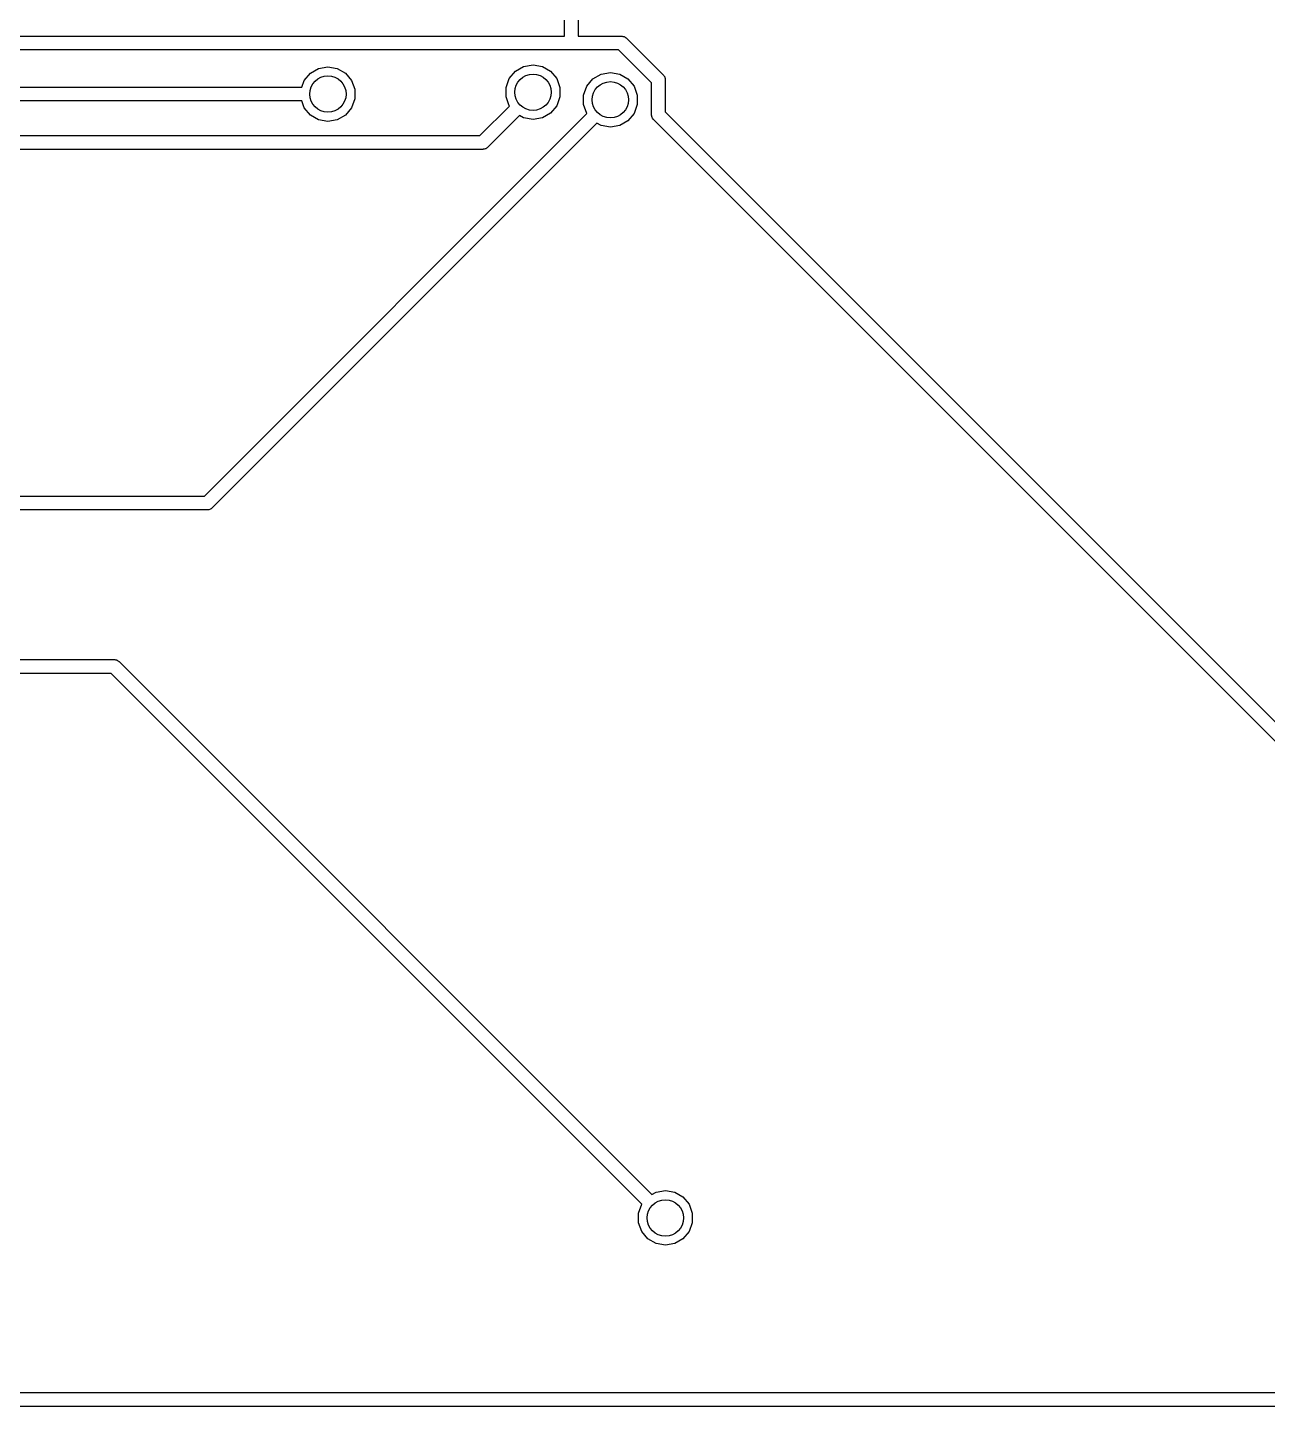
# Model space of a CAD drawing. Extents: x 0 to 100, y -163 to 0.
# Drawn here: x 66.14 to 79.79, y -85.65 to -70.47 of the extents above; entities that cross this region are included whole.
import ezdxf

# ---------------------------------------------------------------- set-up
doc = ezdxf.new("R2010")
doc.units = 0
doc.header["$MEASUREMENT"] = 0
doc.layers.add('BLACK', color=7, linetype='CONTINUOUS')

msp = doc.modelspace()

# ---------------------------------------------------------------- linework, layer by layer
at = {"layer": 'Black'}
for p, q in [((72.0501, -70.5632), (72.0501, -70.2723)), ((72.2025, -70.2723), (72.2025, -70.5632)), ((60.0175, -70.5632), (72.0501, -70.5632)), ((72.2025, -70.5632), (72.6785, -70.5632)), ((72.6785, -70.5632), (72.6818, -70.5638)), ((72.6818, -70.5638), (72.6851, -70.5635)), ((72.6851, -70.5635), (72.6948, -70.5661)), ((72.6948, -70.5661), (72.7046, -70.5678)), ((72.7046, -70.5678), (72.7075, -70.5695)), ((72.7075, -70.5695), (72.7107, -70.5703)), ((72.7107, -70.5703), (72.7189, -70.5761)), ((72.7189, -70.5761), (72.7275, -70.581)), ((72.7275, -70.581), (72.7296, -70.5836)), ((72.7296, -70.5836), (72.7324, -70.5855)), ((72.1263, -70.7156), (60.0491, -70.7156)), ((72.6469, -70.7156), (72.1263, -70.7156)), ((73.0085, -71.0772), (72.6469, -70.7156)), ((72.7324, -70.5855), (73.1386, -70.9917)), ((71.6006, -70.8983), (71.7036, -70.8802)), ((71.7036, -70.8802), (71.8066, -70.8983)), ((69.184, -71.0509), (69.2512, -70.9708)), ((69.2512, -70.9708), (69.3418, -70.9185)), ((69.3418, -70.9185), (69.4448, -70.9004)), ((69.4448, -70.9004), (69.5478, -70.9185)), ((69.5478, -70.9185), (69.6384, -70.9708)), ((69.6384, -70.9708), (69.7056, -71.0509)), ((71.407, -71.129), (71.4428, -71.0307)), ((71.4428, -71.0307), (71.51, -70.9506)), ((71.51, -70.9506), (71.6006, -70.8983)), ((71.8066, -70.8983), (71.8972, -70.9506)), ((71.8972, -70.9506), (71.9644, -71.0307)), ((71.9644, -71.0307), (72.0002, -71.129)), ((72.295, -71.1142), (72.3622, -71.0341)), ((72.3622, -71.0341), (72.4528, -70.9818)), ((72.4528, -70.9818), (72.5558, -70.9637)), ((72.5558, -70.9637), (72.6588, -70.9818)), ((72.6588, -70.9818), (72.7494, -71.0341)), ((72.7494, -71.0341), (72.8166, -71.1142)), ((73.1386, -70.9917), (73.1405, -70.9945)), ((73.1405, -70.9945), (73.1431, -70.9966)), ((73.1431, -70.9966), (73.1481, -71.0052)), ((73.1481, -71.0052), (73.1538, -71.0134)), ((73.1538, -71.0134), (73.1546, -71.0166)), ((73.1546, -71.0166), (73.1563, -71.0195)), ((73.1563, -71.0195), (73.158, -71.0293)), ((73.158, -71.0293), (73.1606, -71.039)), ((73.1606, -71.039), (73.1603, -71.0423)), ((60.1624, -71.1253), (69.1569, -71.1253)), ((69.1569, -71.1253), (69.184, -71.0509)), ((69.7056, -71.0509), (69.7414, -71.1492)), ((69.7414, -71.1492), (69.7414, -71.2538)), ((71.407, -71.2336), (71.407, -71.129)), ((72.0002, -71.129), (72.0002, -71.2336)), ((72.2592, -71.2125), (72.295, -71.1142)), ((72.8166, -71.1142), (72.8524, -71.2125)), ((73.0085, -71.4275), (73.0085, -71.0772)), ((73.1603, -71.0423), (73.1609, -71.0456)), ((73.1609, -71.0456), (73.1609, -71.3959)), ((69.1569, -71.2777), (60.194, -71.2777)), ((69.184, -71.3521), (69.1569, -71.2777)), ((69.7414, -71.2538), (69.7056, -71.3521)), ((71.1193, -71.6578), (71.4439, -71.3332)), ((71.4428, -71.3319), (71.407, -71.2336)), ((71.4439, -71.3332), (71.4428, -71.3319)), ((71.9644, -71.3319), (71.8972, -71.412)), ((72.0002, -71.2336), (71.9644, -71.3319)), ((72.2592, -71.3171), (72.2592, -71.2125)), ((72.295, -71.4154), (72.2592, -71.3171)), ((72.8524, -71.3171), (72.8166, -71.4154)), ((72.8524, -71.2125), (72.8524, -71.3171)), ((68.0852, -75.6276), (72.2961, -71.4167)), ((69.2512, -71.4322), (69.184, -71.3521)), ((69.3418, -71.4845), (69.2512, -71.4322)), ((69.4448, -71.5026), (69.3418, -71.4845)), ((69.5478, -71.4845), (69.4448, -71.5026)), ((69.6384, -71.4322), (69.5478, -71.4845)), ((69.7056, -71.3521), (69.6384, -71.4322)), ((71.5548, -71.4378), (71.2048, -71.7879)), ((71.6006, -71.4643), (71.5548, -71.4378)), ((71.7036, -71.4824), (71.6006, -71.4643)), ((71.8066, -71.4643), (71.7036, -71.4824)), ((71.8972, -71.412), (71.8066, -71.4643)), ((72.2961, -71.4167), (72.295, -71.4154)), ((72.8166, -71.4154), (72.7494, -71.4955)), ((73.0091, -71.4308), (73.0085, -71.4275)), ((73.0088, -71.4341), (73.0091, -71.4308)), ((73.0114, -71.4438), (73.0088, -71.4341)), ((73.0131, -71.4536), (73.0114, -71.4438)), ((73.0148, -71.4565), (73.0131, -71.4536)), ((73.0156, -71.4597), (73.0148, -71.4565)), ((73.0214, -71.4679), (73.0156, -71.4597)), ((73.0263, -71.4765), (73.0214, -71.4679)), ((73.0289, -71.4786), (73.0263, -71.4765)), ((73.0308, -71.4814), (73.0289, -71.4786)), ((86.9158, -85.3664), (73.0308, -71.4814)), ((73.1609, -71.3959), (87.0459, -85.2809)), ((72.407, -71.5213), (68.1707, -75.7577)), ((72.4528, -71.5478), (72.407, -71.5213)), ((72.5558, -71.5659), (72.4528, -71.5478)), ((72.6588, -71.5478), (72.5558, -71.5659)), ((72.7494, -71.4955), (72.6588, -71.5478)), ((65.2738, -71.6578), (71.1193, -71.6578)), ((71.1913, -71.7973), (71.1831, -71.8031)), ((71.1999, -71.7924), (71.1913, -71.7973)), ((71.202, -71.7898), (71.1999, -71.7924)), ((71.2048, -71.7879), (71.202, -71.7898)), ((71.1509, -71.8102), (65.2422, -71.8102)), ((71.1542, -71.8096), (71.1509, -71.8102)), ((71.1575, -71.8099), (71.1542, -71.8096)), ((71.1672, -71.8073), (71.1575, -71.8099)), ((71.177, -71.8056), (71.1672, -71.8073)), ((71.1799, -71.8039), (71.177, -71.8056)), ((71.1831, -71.8031), (71.1799, -71.8039)), ((65.7228, -75.6276), (68.0852, -75.6276)), ((68.1168, -75.78), (65.7544, -75.78)), ((68.1201, -75.7794), (68.1168, -75.78)), ((68.1234, -75.7797), (68.1201, -75.7794)), ((68.1331, -75.7771), (68.1234, -75.7797)), ((68.1429, -75.7754), (68.1331, -75.7771)), ((68.1458, -75.7737), (68.1429, -75.7754)), ((68.149, -75.7729), (68.1458, -75.7737)), ((68.1572, -75.7671), (68.149, -75.7729)), ((68.1658, -75.7622), (68.1572, -75.7671)), ((68.1679, -75.7596), (68.1658, -75.7622)), ((68.1707, -75.7577), (68.1679, -75.7596)), ((65.2962, -77.4266), (67.09, -77.4266)), ((67.09, -77.4266), (67.0933, -77.4272)), ((67.0933, -77.4272), (67.0966, -77.4269)), ((67.0966, -77.4269), (67.1063, -77.4295)), ((67.1063, -77.4295), (67.1161, -77.4312)), ((67.1161, -77.4312), (67.119, -77.4329)), ((67.119, -77.4329), (67.1222, -77.4337)), ((67.1222, -77.4337), (67.1304, -77.4395)), ((67.1304, -77.4395), (67.139, -77.4444)), ((67.139, -77.4444), (67.1411, -77.447)), ((67.1411, -77.447), (67.1439, -77.4489)), ((67.1439, -77.4489), (73.0126, -83.3177)), ((67.0584, -77.579), (65.3278, -77.579)), ((72.9017, -83.4223), (67.0584, -77.579)), ((73.0126, -83.3177), (73.0584, -83.2912)), ((73.0584, -83.2912), (73.1614, -83.2731)), ((73.1614, -83.2731), (73.2644, -83.2912)), ((73.2644, -83.2912), (73.355, -83.3435)), ((72.8648, -83.5219), (72.9006, -83.4236)), ((72.9006, -83.4236), (72.9017, -83.4223)), ((73.355, -83.3435), (73.4222, -83.4236)), ((73.4222, -83.4236), (73.458, -83.5219)), ((72.8648, -83.6265), (72.8648, -83.5219)), ((72.9006, -83.7248), (72.8648, -83.6265)), ((73.458, -83.6265), (73.4222, -83.7248)), ((73.458, -83.5219), (73.458, -83.6265)), ((72.9678, -83.8049), (72.9006, -83.7248)), ((73.4222, -83.7248), (73.355, -83.8049)), ((73.0584, -83.8572), (72.9678, -83.8049)), ((73.1614, -83.8753), (73.0584, -83.8572)), ((73.2644, -83.8572), (73.1614, -83.8753)), ((73.355, -83.8049), (73.2644, -83.8572)), ((64.4216, -85.4967), (86.1581, -85.4967)), ((86.1581, -85.6491), (64.4532, -85.6491))]:
    msp.add_line(p, q, dxfattribs=at)
for centre in [(69.4448, -71.2015), (71.7036, -71.1813), (72.5558, -71.2648), (73.1614, -83.5742)]:
    msp.add_circle(centre, 0.2, dxfattribs=at)

doc.saveas('drawing.dxf')
